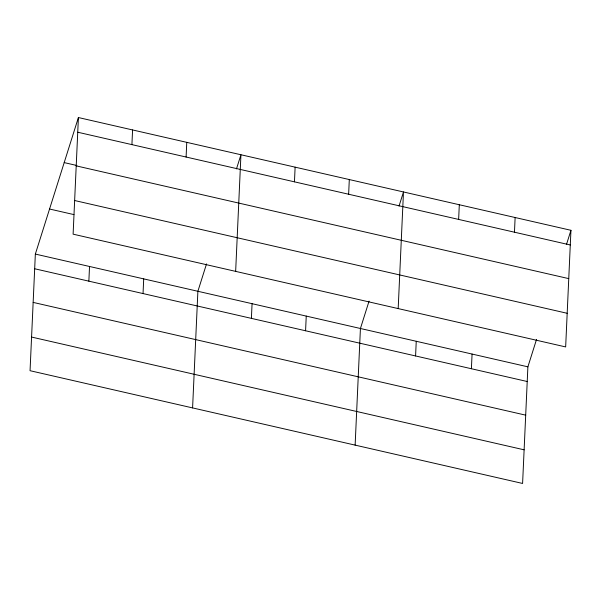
<?xml version="1.0" encoding="UTF-8"?>
<svg xmlns="http://www.w3.org/2000/svg" width="601" height="601" viewBox="0 0 601 601"><rect width="100%" height="100%" fill="white"/><g stroke="black" fill="none" stroke-linecap="round" stroke-linejoin="round"><path stroke-width="0.9" d="M78.408 117.541L73.112 234.165L565.654 346.927L570.95 230.303L78.408 117.541L35.346 254.073L30.05 370.697L522.592 483.459L527.888 366.835L536.528 339.445M88.858 281.163L89.526 266.476M131.919 144.631L132.581 129.944M143.038 293.566L143.707 278.879M186.1 157.034L186.761 142.347M192.59 407.914L197.887 291.282L206.526 263.899M235.652 271.374L240.941 154.75L236.486 168.889M251.398 318.372L252.067 303.685M294.46 181.84L295.121 167.153M305.578 330.775L306.247 316.088M348.64 194.243L349.301 179.556M355.131 445.123L360.427 328.499L369.067 301.109M398.185 308.583L403.481 191.959L399.026 206.098M415.584 355.957L416.245 341.278M458.638 219.425L459.307 204.738M471.402 368.736L472.07 354.057M514.464 232.204L515.125 217.517M566.495 244.434L570.95 230.303M77.739 132.22L570.281 244.983M64.194 162.601L76.838 165.493M76.207 165.868L568.756 278.624M74.637 200.524L567.179 313.286M49.552 209.02L73.938 214.602M35.346 254.073L527.888 366.835M34.678 268.76L527.227 381.515M33.153 302.401L525.695 415.156M31.575 337.056L524.125 449.818"/></g></svg>
